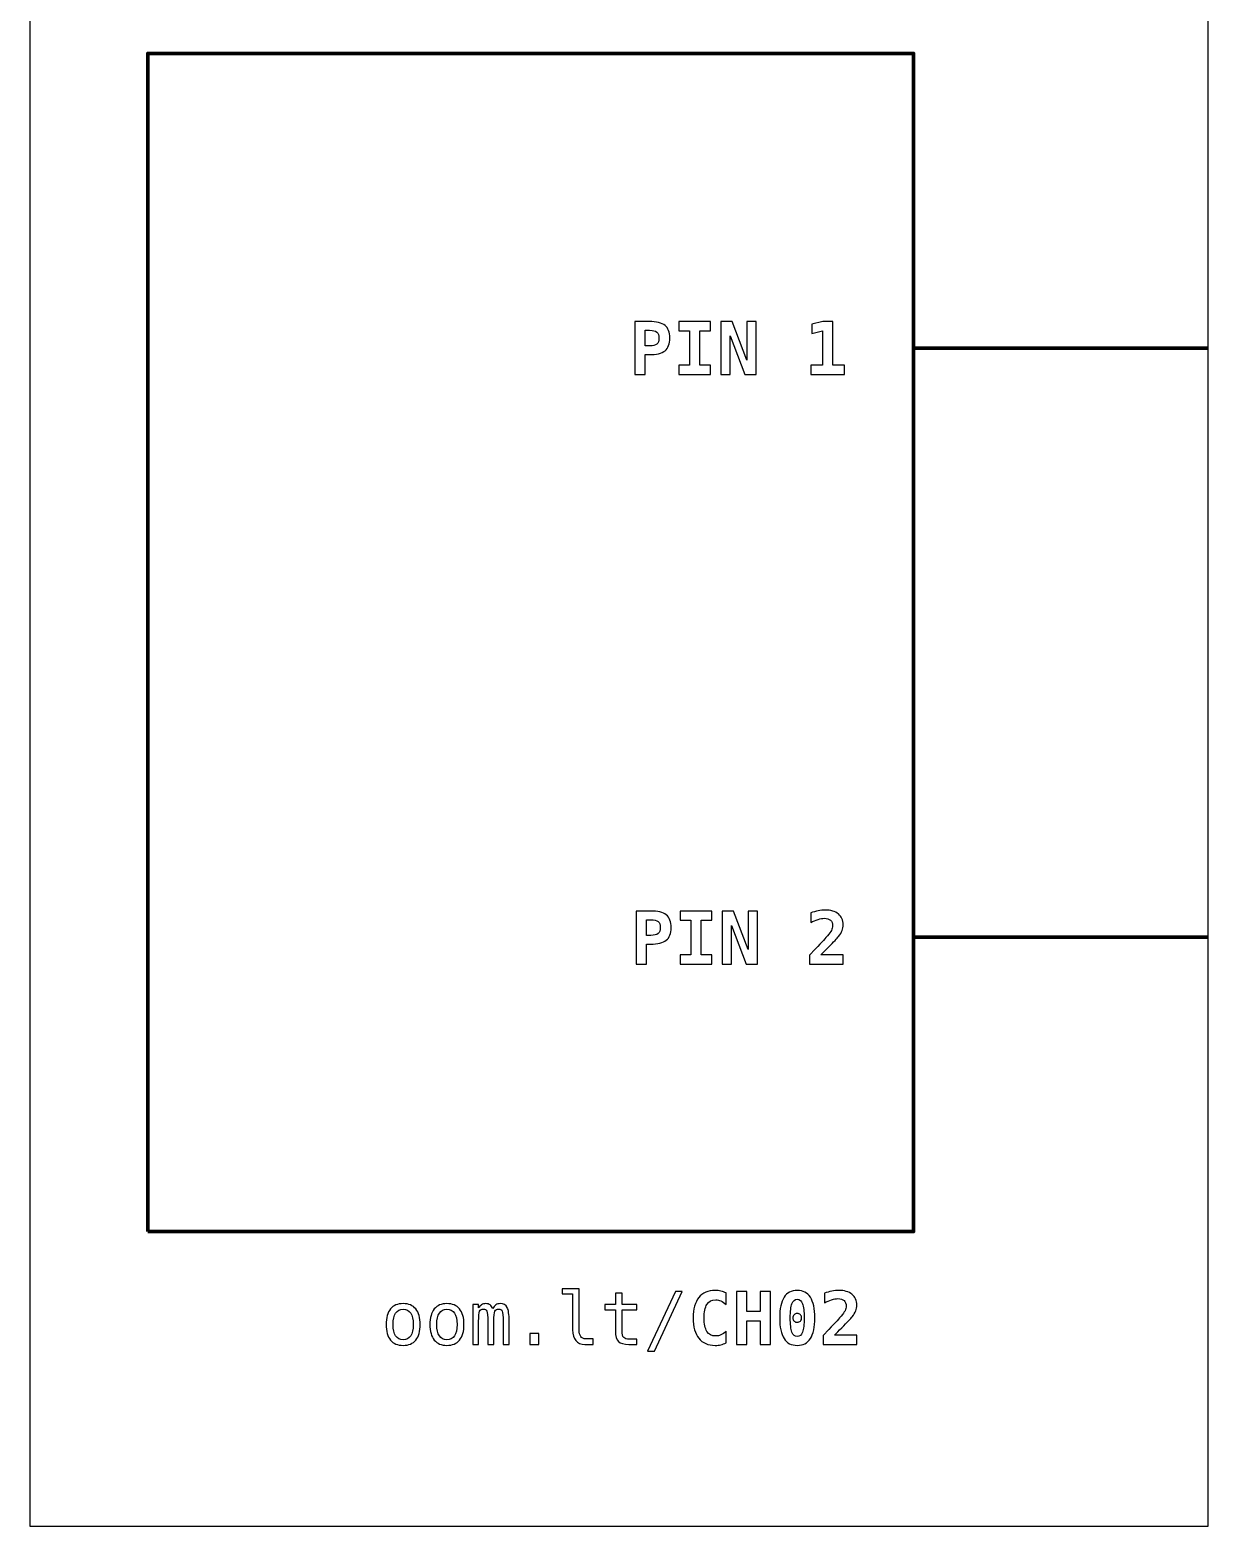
# Model space of a CAD drawing. Header units: centimetres. Extents: x -11.5 to -9.5, y -15.85 to -11.85.
# Drawn here: x -11.5 to -9.5, y -15.85 to -13.31 of the extents above; entities that cross this region are included whole.
import ezdxf

# ---------------------------------------------------------------- set-up
doc = ezdxf.new("R2010")
doc.units = ezdxf.units.CM
doc.header["$MEASUREMENT"] = 0
doc.layers.add('Layer 1', color=7, linetype='Continuous')

msp = doc.modelspace()

# ---------------------------------------------------------------- linework, layer by layer
at = {"layer": 'Layer 1', "color": 7}
msp.add_lwpolyline([(-11.5, -15.85), (-9.5, -15.85), (-9.5, -11.85), (-11.5, -11.85), (-11.5, -15.85)], close=True, dxfattribs=at)
at = {"layer": 'Layer 1', "color": 7, "lineweight": 100}
msp.add_lwpolyline([(-11.3, -15.35), (-10, -15.35), (-10, -13.35), (-11.3, -13.35), (-11.3, -15.35)], close=True, dxfattribs=at)
at = {"layer": 'Layer 1', "color": 250}
for points, knots in [([(-10.47311, -13.80498), (-10.47311, -13.80498), (-10.44868, -13.80498), (-10.44868, -13.80498), (-10.44868, -13.80498), (-10.43627, -13.80498), (-10.42734, -13.80718), (-10.42189, -13.81161), (-10.42189, -13.81161), (-10.41643, -13.81603), (-10.41372, -13.82321), (-10.41372, -13.83313), (-10.41372, -13.83313), (-10.41372, -13.84305), (-10.41643, -13.85023), (-10.42189, -13.85466), (-10.42189, -13.85466), (-10.42734, -13.85908), (-10.43627, -13.86128), (-10.44868, -13.86128), (-10.44868, -13.86128), (-10.44868, -13.86128), (-10.45533, -13.86128), (-10.45533, -13.86128), (-10.45533, -13.86128), (-10.45533, -13.86128), (-10.45533, -13.89499), (-10.45533, -13.89499), (-10.45533, -13.89499), (-10.45533, -13.89499), (-10.47311, -13.89499), (-10.47311, -13.89499), (-10.47311, -13.89499), (-10.47311, -13.89499), (-10.47311, -13.80498), (-10.47311, -13.80498)], [0, 0, 0, 0, 0.1111111, 0.1111111, 0.1111111, 0.1111111, 0.2222222, 0.2222222, 0.2222222, 0.2222222, 0.3333333, 0.3333333, 0.3333333, 0.3333333, 0.4444444, 0.4444444, 0.4444444, 0.4444444, 0.5555556, 0.5555556, 0.5555556, 0.5555556, 0.6666667, 0.6666667, 0.6666667, 0.6666667, 0.7777778, 0.7777778, 0.7777778, 0.7777778, 0.8888889, 0.8888889, 0.8888889, 0.8888889, 1, 1, 1, 1]), ([(-10.39818, -13.82066), (-10.39818, -13.82066), (-10.39818, -13.80498), (-10.39818, -13.80498), (-10.39818, -13.80498), (-10.39818, -13.80498), (-10.34459, -13.80498), (-10.34459, -13.80498), (-10.34459, -13.80498), (-10.34459, -13.80498), (-10.34459, -13.82066), (-10.34459, -13.82066), (-10.34459, -13.82066), (-10.34459, -13.82066), (-10.3625, -13.82066), (-10.3625, -13.82066), (-10.3625, -13.82066), (-10.3625, -13.82066), (-10.3625, -13.87931), (-10.3625, -13.87931), (-10.3625, -13.87931), (-10.3625, -13.87931), (-10.34459, -13.87931), (-10.34459, -13.87931), (-10.34459, -13.87931), (-10.34459, -13.87931), (-10.34459, -13.89499), (-10.34459, -13.89499), (-10.34459, -13.89499), (-10.34459, -13.89499), (-10.39818, -13.89499), (-10.39818, -13.89499), (-10.39818, -13.89499), (-10.39818, -13.89499), (-10.39818, -13.87931), (-10.39818, -13.87931), (-10.39818, -13.87931), (-10.39818, -13.87931), (-10.38028, -13.87931), (-10.38028, -13.87931), (-10.38028, -13.87931), (-10.38028, -13.87931), (-10.38028, -13.82066), (-10.38028, -13.82066), (-10.38028, -13.82066), (-10.38028, -13.82066), (-10.39818, -13.82066), (-10.39818, -13.82066)], [0, 0, 0, 0, 0.0833333, 0.0833333, 0.0833333, 0.0833333, 0.1666667, 0.1666667, 0.1666667, 0.1666667, 0.25, 0.25, 0.25, 0.25, 0.3333333, 0.3333333, 0.3333333, 0.3333333, 0.4166667, 0.4166667, 0.4166667, 0.4166667, 0.5, 0.5, 0.5, 0.5, 0.5833333, 0.5833333, 0.5833333, 0.5833333, 0.6666667, 0.6666667, 0.6666667, 0.6666667, 0.75, 0.75, 0.75, 0.75, 0.8333333, 0.8333333, 0.8333333, 0.8333333, 0.9166667, 0.9166667, 0.9166667, 0.9166667, 1, 1, 1, 1]), ([(-10.32704, -13.80498), (-10.32704, -13.80498), (-10.30792, -13.80498), (-10.30792, -13.80498), (-10.30792, -13.80498), (-10.30792, -13.80498), (-10.28286, -13.8704), (-10.28286, -13.8704), (-10.28286, -13.8704), (-10.28286, -13.8704), (-10.28286, -13.80498), (-10.28286, -13.80498), (-10.28286, -13.80498), (-10.28286, -13.80498), (-10.26718, -13.80498), (-10.26718, -13.80498), (-10.26718, -13.80498), (-10.26718, -13.80498), (-10.26718, -13.89499), (-10.26718, -13.89499), (-10.26718, -13.89499), (-10.26718, -13.89499), (-10.28617, -13.89499), (-10.28617, -13.89499), (-10.28617, -13.89499), (-10.28617, -13.89499), (-10.31136, -13.82957), (-10.31136, -13.82957), (-10.31136, -13.82957), (-10.31136, -13.82957), (-10.31136, -13.89499), (-10.31136, -13.89499), (-10.31136, -13.89499), (-10.31136, -13.89499), (-10.32704, -13.89499), (-10.32704, -13.89499), (-10.32704, -13.89499), (-10.32704, -13.89499), (-10.32704, -13.80498), (-10.32704, -13.80498)], [0, 0, 0, 0, 0.1, 0.1, 0.1, 0.1, 0.2, 0.2, 0.2, 0.2, 0.3, 0.3, 0.3, 0.3, 0.4, 0.4, 0.4, 0.4, 0.5, 0.5, 0.5, 0.5, 0.6, 0.6, 0.6, 0.6, 0.7, 0.7, 0.7, 0.7, 0.8, 0.8, 0.8, 0.8, 0.9, 0.9, 0.9, 0.9, 1, 1, 1, 1]), ([(-10.17422, -13.87931), (-10.17422, -13.87931), (-10.15432, -13.87931), (-10.15432, -13.87931), (-10.15432, -13.87931), (-10.15432, -13.87931), (-10.15432, -13.82089), (-10.15432, -13.82089), (-10.15432, -13.82089), (-10.15432, -13.82089), (-10.17282, -13.82548), (-10.17282, -13.82548), (-10.17282, -13.82548), (-10.17282, -13.82548), (-10.17282, -13.80945), (-10.17282, -13.80945), (-10.17282, -13.80945), (-10.17282, -13.80945), (-10.1542, -13.80498), (-10.1542, -13.80498), (-10.1542, -13.80498), (-10.1542, -13.80498), (-10.13702, -13.80498), (-10.13702, -13.80498), (-10.13702, -13.80498), (-10.13702, -13.80498), (-10.13702, -13.87931), (-10.13702, -13.87931), (-10.13702, -13.87931), (-10.13702, -13.87931), (-10.11712, -13.87931), (-10.11712, -13.87931), (-10.11712, -13.87931), (-10.11712, -13.87931), (-10.11712, -13.89499), (-10.11712, -13.89499), (-10.11712, -13.89499), (-10.11712, -13.89499), (-10.17422, -13.89499), (-10.17422, -13.89499), (-10.17422, -13.89499), (-10.17422, -13.89499), (-10.17422, -13.87931), (-10.17422, -13.87931)], [0, 0, 0, 0, 0.0909091, 0.0909091, 0.0909091, 0.0909091, 0.1818182, 0.1818182, 0.1818182, 0.1818182, 0.2727273, 0.2727273, 0.2727273, 0.2727273, 0.3636364, 0.3636364, 0.3636364, 0.3636364, 0.4545455, 0.4545455, 0.4545455, 0.4545455, 0.5454545, 0.5454545, 0.5454545, 0.5454545, 0.6363636, 0.6363636, 0.6363636, 0.6363636, 0.7272727, 0.7272727, 0.7272727, 0.7272727, 0.8181818, 0.8181818, 0.8181818, 0.8181818, 0.9090909, 0.9090909, 0.9090909, 0.9090909, 1, 1, 1, 1]), ([(-10.45533, -13.81994), (-10.45533, -13.81994), (-10.45533, -13.84632), (-10.45533, -13.84632), (-10.45533, -13.84632), (-10.45533, -13.84632), (-10.44802, -13.84632), (-10.44802, -13.84632), (-10.44802, -13.84632), (-10.4422, -13.84632), (-10.4381, -13.84533), (-10.43576, -13.84338), (-10.43576, -13.84338), (-10.43339, -13.8414), (-10.43222, -13.83799), (-10.43222, -13.83313), (-10.43222, -13.83313), (-10.43222, -13.82828), (-10.43339, -13.82486), (-10.43576, -13.82288), (-10.43576, -13.82288), (-10.4381, -13.82093), (-10.4422, -13.81994), (-10.44802, -13.81994), (-10.44802, -13.81994), (-10.44802, -13.81994), (-10.45533, -13.81994), (-10.45533, -13.81994)], [0, 0, 0, 0, 0.1428571, 0.1428571, 0.1428571, 0.1428571, 0.2857143, 0.2857143, 0.2857143, 0.2857143, 0.4285714, 0.4285714, 0.4285714, 0.4285714, 0.5714286, 0.5714286, 0.5714286, 0.5714286, 0.7142857, 0.7142857, 0.7142857, 0.7142857, 0.8571429, 0.8571429, 0.8571429, 0.8571429, 1, 1, 1, 1]), ([(-10.47093, -14.80581), (-10.47093, -14.80581), (-10.4465, -14.80581), (-10.4465, -14.80581), (-10.4465, -14.80581), (-10.43409, -14.80581), (-10.42516, -14.80801), (-10.41971, -14.81244), (-10.41971, -14.81244), (-10.41425, -14.81686), (-10.41154, -14.82404), (-10.41154, -14.83396), (-10.41154, -14.83396), (-10.41154, -14.84388), (-10.41425, -14.85106), (-10.41971, -14.85549), (-10.41971, -14.85549), (-10.42516, -14.85991), (-10.43409, -14.86211), (-10.4465, -14.86211), (-10.4465, -14.86211), (-10.4465, -14.86211), (-10.45315, -14.86211), (-10.45315, -14.86211), (-10.45315, -14.86211), (-10.45315, -14.86211), (-10.45315, -14.89582), (-10.45315, -14.89582), (-10.45315, -14.89582), (-10.45315, -14.89582), (-10.47093, -14.89582), (-10.47093, -14.89582), (-10.47093, -14.89582), (-10.47093, -14.89582), (-10.47093, -14.80581), (-10.47093, -14.80581)], [0, 0, 0, 0, 0.1111111, 0.1111111, 0.1111111, 0.1111111, 0.2222222, 0.2222222, 0.2222222, 0.2222222, 0.3333333, 0.3333333, 0.3333333, 0.3333333, 0.4444444, 0.4444444, 0.4444444, 0.4444444, 0.5555556, 0.5555556, 0.5555556, 0.5555556, 0.6666667, 0.6666667, 0.6666667, 0.6666667, 0.7777778, 0.7777778, 0.7777778, 0.7777778, 0.8888889, 0.8888889, 0.8888889, 0.8888889, 1, 1, 1, 1]), ([(-10.396, -14.82149), (-10.396, -14.82149), (-10.396, -14.80581), (-10.396, -14.80581), (-10.396, -14.80581), (-10.396, -14.80581), (-10.34241, -14.80581), (-10.34241, -14.80581), (-10.34241, -14.80581), (-10.34241, -14.80581), (-10.34241, -14.82149), (-10.34241, -14.82149), (-10.34241, -14.82149), (-10.34241, -14.82149), (-10.36032, -14.82149), (-10.36032, -14.82149), (-10.36032, -14.82149), (-10.36032, -14.82149), (-10.36032, -14.88014), (-10.36032, -14.88014), (-10.36032, -14.88014), (-10.36032, -14.88014), (-10.34241, -14.88014), (-10.34241, -14.88014), (-10.34241, -14.88014), (-10.34241, -14.88014), (-10.34241, -14.89582), (-10.34241, -14.89582), (-10.34241, -14.89582), (-10.34241, -14.89582), (-10.396, -14.89582), (-10.396, -14.89582), (-10.396, -14.89582), (-10.396, -14.89582), (-10.396, -14.88014), (-10.396, -14.88014), (-10.396, -14.88014), (-10.396, -14.88014), (-10.3781, -14.88014), (-10.3781, -14.88014), (-10.3781, -14.88014), (-10.3781, -14.88014), (-10.3781, -14.82149), (-10.3781, -14.82149), (-10.3781, -14.82149), (-10.3781, -14.82149), (-10.396, -14.82149), (-10.396, -14.82149)], [0, 0, 0, 0, 0.0833333, 0.0833333, 0.0833333, 0.0833333, 0.1666667, 0.1666667, 0.1666667, 0.1666667, 0.25, 0.25, 0.25, 0.25, 0.3333333, 0.3333333, 0.3333333, 0.3333333, 0.4166667, 0.4166667, 0.4166667, 0.4166667, 0.5, 0.5, 0.5, 0.5, 0.5833333, 0.5833333, 0.5833333, 0.5833333, 0.6666667, 0.6666667, 0.6666667, 0.6666667, 0.75, 0.75, 0.75, 0.75, 0.8333333, 0.8333333, 0.8333333, 0.8333333, 0.9166667, 0.9166667, 0.9166667, 0.9166667, 1, 1, 1, 1]), ([(-10.32486, -14.80581), (-10.32486, -14.80581), (-10.30574, -14.80581), (-10.30574, -14.80581), (-10.30574, -14.80581), (-10.30574, -14.80581), (-10.28068, -14.87123), (-10.28068, -14.87123), (-10.28068, -14.87123), (-10.28068, -14.87123), (-10.28068, -14.80581), (-10.28068, -14.80581), (-10.28068, -14.80581), (-10.28068, -14.80581), (-10.265, -14.80581), (-10.265, -14.80581), (-10.265, -14.80581), (-10.265, -14.80581), (-10.265, -14.89582), (-10.265, -14.89582), (-10.265, -14.89582), (-10.265, -14.89582), (-10.28399, -14.89582), (-10.28399, -14.89582), (-10.28399, -14.89582), (-10.28399, -14.89582), (-10.30918, -14.8304), (-10.30918, -14.8304), (-10.30918, -14.8304), (-10.30918, -14.8304), (-10.30918, -14.89582), (-10.30918, -14.89582), (-10.30918, -14.89582), (-10.30918, -14.89582), (-10.32486, -14.89582), (-10.32486, -14.89582), (-10.32486, -14.89582), (-10.32486, -14.89582), (-10.32486, -14.80581), (-10.32486, -14.80581)], [0, 0, 0, 0, 0.1, 0.1, 0.1, 0.1, 0.2, 0.2, 0.2, 0.2, 0.3, 0.3, 0.3, 0.3, 0.4, 0.4, 0.4, 0.4, 0.5, 0.5, 0.5, 0.5, 0.6, 0.6, 0.6, 0.6, 0.7, 0.7, 0.7, 0.7, 0.8, 0.8, 0.8, 0.8, 0.9, 0.9, 0.9, 0.9, 1, 1, 1, 1]), ([(-10.15722, -14.88014), (-10.15722, -14.88014), (-10.1193, -14.88014), (-10.1193, -14.88014), (-10.1193, -14.88014), (-10.1193, -14.88014), (-10.1193, -14.89582), (-10.1193, -14.89582), (-10.1193, -14.89582), (-10.1193, -14.89582), (-10.17645, -14.89582), (-10.17645, -14.89582), (-10.17645, -14.89582), (-10.17645, -14.89582), (-10.17645, -14.88061), (-10.17645, -14.88061), (-10.17645, -14.88061), (-10.17645, -14.88061), (-10.16679, -14.87039), (-10.16679, -14.87039), (-10.16679, -14.87039), (-10.15535, -14.8582), (-10.1484, -14.85071), (-10.14595, -14.84789), (-10.14595, -14.84789), (-10.14294, -14.84444), (-10.14076, -14.84137), (-10.13945, -14.83869), (-10.13945, -14.83869), (-10.13811, -14.83602), (-10.13745, -14.83339), (-10.13745, -14.83077), (-10.13745, -14.83077), (-10.13745, -14.82676), (-10.13866, -14.82365), (-10.14109, -14.82147), (-10.14109, -14.82147), (-10.14352, -14.81927), (-10.14698, -14.81818), (-10.15142, -14.81818), (-10.15142, -14.81818), (-10.15461, -14.81818), (-10.15817, -14.81882), (-10.16212, -14.82007), (-10.16212, -14.82007), (-10.16609, -14.82135), (-10.17021, -14.82318), (-10.17451, -14.82559), (-10.17451, -14.82559), (-10.17451, -14.82559), (-10.17451, -14.809), (-10.17451, -14.809), (-10.17451, -14.809), (-10.17021, -14.80744), (-10.16601, -14.80624), (-10.16188, -14.80542), (-10.16188, -14.80542), (-10.15776, -14.8046), (-10.15381, -14.80418), (-10.15004, -14.80418), (-10.15004, -14.80418), (-10.14052, -14.80418), (-10.13302, -14.80641), (-10.12759, -14.81085), (-10.12759, -14.81085), (-10.12214, -14.81528), (-10.11942, -14.82135), (-10.11942, -14.82902), (-10.11942, -14.82902), (-10.11942, -14.83256), (-10.12002, -14.83588), (-10.12119, -14.83896), (-10.12119, -14.83896), (-10.12239, -14.84207), (-10.12442, -14.84551), (-10.12732, -14.84927), (-10.12732, -14.84927), (-10.12944, -14.85201), (-10.13529, -14.85816), (-10.14486, -14.86773), (-10.14486, -14.86773), (-10.15004, -14.8729), (-10.15416, -14.87705), (-10.15722, -14.88014)], [0, 0, 0, 0, 0.047619, 0.047619, 0.047619, 0.047619, 0.0952381, 0.0952381, 0.0952381, 0.0952381, 0.1428571, 0.1428571, 0.1428571, 0.1428571, 0.1904762, 0.1904762, 0.1904762, 0.1904762, 0.2380952, 0.2380952, 0.2380952, 0.2380952, 0.2857143, 0.2857143, 0.2857143, 0.2857143, 0.3333333, 0.3333333, 0.3333333, 0.3333333, 0.3809524, 0.3809524, 0.3809524, 0.3809524, 0.4285714, 0.4285714, 0.4285714, 0.4285714, 0.4761905, 0.4761905, 0.4761905, 0.4761905, 0.5238095, 0.5238095, 0.5238095, 0.5238095, 0.5714286, 0.5714286, 0.5714286, 0.5714286, 0.6190476, 0.6190476, 0.6190476, 0.6190476, 0.6666667, 0.6666667, 0.6666667, 0.6666667, 0.7142857, 0.7142857, 0.7142857, 0.7142857, 0.7619048, 0.7619048, 0.7619048, 0.7619048, 0.8095238, 0.8095238, 0.8095238, 0.8095238, 0.8571429, 0.8571429, 0.8571429, 0.8571429, 0.9047619, 0.9047619, 0.9047619, 0.9047619, 0.952381, 0.952381, 0.952381, 0.952381, 1, 1, 1, 1]), ([(-10.45315, -14.82077), (-10.45315, -14.82077), (-10.45315, -14.84715), (-10.45315, -14.84715), (-10.45315, -14.84715), (-10.45315, -14.84715), (-10.44584, -14.84715), (-10.44584, -14.84715), (-10.44584, -14.84715), (-10.44002, -14.84715), (-10.43592, -14.84616), (-10.43358, -14.84421), (-10.43358, -14.84421), (-10.43121, -14.84223), (-10.43004, -14.83882), (-10.43004, -14.83396), (-10.43004, -14.83396), (-10.43004, -14.82911), (-10.43121, -14.82569), (-10.43358, -14.82371), (-10.43358, -14.82371), (-10.43592, -14.82176), (-10.44002, -14.82077), (-10.44584, -14.82077), (-10.44584, -14.82077), (-10.44584, -14.82077), (-10.45315, -14.82077), (-10.45315, -14.82077)], [0, 0, 0, 0, 0.1428571, 0.1428571, 0.1428571, 0.1428571, 0.2857143, 0.2857143, 0.2857143, 0.2857143, 0.4285714, 0.4285714, 0.4285714, 0.4285714, 0.5714286, 0.5714286, 0.5714286, 0.5714286, 0.7142857, 0.7142857, 0.7142857, 0.7142857, 0.8571429, 0.8571429, 0.8571429, 0.8571429, 1, 1, 1, 1]), ([(-10.56773, -15.51704), (-10.56773, -15.52202), (-10.56682, -15.52577), (-10.56499, -15.5283), (-10.56499, -15.5283), (-10.56316, -15.53083), (-10.56046, -15.53211), (-10.55688, -15.53211), (-10.55688, -15.53211), (-10.55688, -15.53211), (-10.54392, -15.53211), (-10.54392, -15.53211), (-10.54392, -15.53211), (-10.54392, -15.53211), (-10.54392, -15.54151), (-10.54392, -15.54151), (-10.54392, -15.54151), (-10.54392, -15.54151), (-10.55795, -15.54151), (-10.55795, -15.54151), (-10.55795, -15.54151), (-10.5646, -15.54151), (-10.56972, -15.53937), (-10.57337, -15.53511), (-10.57337, -15.53511), (-10.57701, -15.53085), (-10.57882, -15.52482), (-10.57882, -15.51704), (-10.57882, -15.51704), (-10.57882, -15.51704), (-10.57882, -15.45572), (-10.57882, -15.45572), (-10.57882, -15.45572), (-10.57882, -15.45572), (-10.5966, -15.45572), (-10.5966, -15.45572), (-10.5966, -15.45572), (-10.5966, -15.45572), (-10.5966, -15.44703), (-10.5966, -15.44703), (-10.5966, -15.44703), (-10.5966, -15.44703), (-10.56773, -15.44703), (-10.56773, -15.44703), (-10.56773, -15.44703), (-10.56773, -15.44703), (-10.56773, -15.51704), (-10.56773, -15.51704)], [0, 0, 0, 0, 0.0833333, 0.0833333, 0.0833333, 0.0833333, 0.1666667, 0.1666667, 0.1666667, 0.1666667, 0.25, 0.25, 0.25, 0.25, 0.3333333, 0.3333333, 0.3333333, 0.3333333, 0.4166667, 0.4166667, 0.4166667, 0.4166667, 0.5, 0.5, 0.5, 0.5, 0.5833333, 0.5833333, 0.5833333, 0.5833333, 0.6666667, 0.6666667, 0.6666667, 0.6666667, 0.75, 0.75, 0.75, 0.75, 0.8333333, 0.8333333, 0.8333333, 0.8333333, 0.9166667, 0.9166667, 0.9166667, 0.9166667, 1, 1, 1, 1]), ([(-10.4949, -15.45481), (-10.4949, -15.45481), (-10.4949, -15.47399), (-10.4949, -15.47399), (-10.4949, -15.47399), (-10.4949, -15.47399), (-10.46969, -15.47399), (-10.46969, -15.47399), (-10.46969, -15.47399), (-10.46969, -15.47399), (-10.46969, -15.48261), (-10.46969, -15.48261), (-10.46969, -15.48261), (-10.46969, -15.48261), (-10.4949, -15.48261), (-10.4949, -15.48261), (-10.4949, -15.48261), (-10.4949, -15.48261), (-10.4949, -15.51926), (-10.4949, -15.51926), (-10.4949, -15.51926), (-10.4949, -15.52424), (-10.49395, -15.52772), (-10.49206, -15.52968), (-10.49206, -15.52968), (-10.49017, -15.53165), (-10.48687, -15.53264), (-10.48218, -15.53264), (-10.48218, -15.53264), (-10.48218, -15.53264), (-10.46969, -15.53264), (-10.46969, -15.53264), (-10.46969, -15.53264), (-10.46969, -15.53264), (-10.46969, -15.54151), (-10.46969, -15.54151), (-10.46969, -15.54151), (-10.46969, -15.54151), (-10.48325, -15.54151), (-10.48325, -15.54151), (-10.48325, -15.54151), (-10.49159, -15.54151), (-10.49745, -15.53984), (-10.50087, -15.53651), (-10.50087, -15.53651), (-10.50428, -15.53318), (-10.50599, -15.52741), (-10.50599, -15.51926), (-10.50599, -15.51926), (-10.50599, -15.51926), (-10.50599, -15.48261), (-10.50599, -15.48261), (-10.50599, -15.48261), (-10.50599, -15.48261), (-10.52402, -15.48261), (-10.52402, -15.48261), (-10.52402, -15.48261), (-10.52402, -15.48261), (-10.52402, -15.47399), (-10.52402, -15.47399), (-10.52402, -15.47399), (-10.52402, -15.47399), (-10.50599, -15.47399), (-10.50599, -15.47399), (-10.50599, -15.47399), (-10.50599, -15.47399), (-10.50599, -15.45481), (-10.50599, -15.45481), (-10.50599, -15.45481), (-10.50599, -15.45481), (-10.4949, -15.45481), (-10.4949, -15.45481)], [0, 0, 0, 0, 0.0555556, 0.0555556, 0.0555556, 0.0555556, 0.1111111, 0.1111111, 0.1111111, 0.1111111, 0.1666667, 0.1666667, 0.1666667, 0.1666667, 0.2222222, 0.2222222, 0.2222222, 0.2222222, 0.2777778, 0.2777778, 0.2777778, 0.2777778, 0.3333333, 0.3333333, 0.3333333, 0.3333333, 0.3888889, 0.3888889, 0.3888889, 0.3888889, 0.4444444, 0.4444444, 0.4444444, 0.4444444, 0.5, 0.5, 0.5, 0.5, 0.5555556, 0.5555556, 0.5555556, 0.5555556, 0.6111111, 0.6111111, 0.6111111, 0.6111111, 0.6666667, 0.6666667, 0.6666667, 0.6666667, 0.7222222, 0.7222222, 0.7222222, 0.7222222, 0.7777778, 0.7777778, 0.7777778, 0.7777778, 0.8333333, 0.8333333, 0.8333333, 0.8333333, 0.8888889, 0.8888889, 0.8888889, 0.8888889, 0.9444444, 0.9444444, 0.9444444, 0.9444444, 1, 1, 1, 1]), ([(-10.40398, -15.4515), (-10.40398, -15.4515), (-10.39252, -15.4515), (-10.39252, -15.4515), (-10.39252, -15.4515), (-10.39252, -15.4515), (-10.43991, -15.55297), (-10.43991, -15.55297), (-10.43991, -15.55297), (-10.43991, -15.55297), (-10.45144, -15.55297), (-10.45144, -15.55297), (-10.45144, -15.55297), (-10.45144, -15.55297), (-10.40398, -15.4515), (-10.40398, -15.4515)], [0, 0, 0, 0, 0.25, 0.25, 0.25, 0.25, 0.5, 0.5, 0.5, 0.5, 0.75, 0.75, 0.75, 0.75, 1, 1, 1, 1]), ([(-10.31809, -15.53892), (-10.32091, -15.54036), (-10.32385, -15.54145), (-10.32696, -15.54217), (-10.32696, -15.54217), (-10.33004, -15.54289), (-10.3333, -15.54326), (-10.33671, -15.54326), (-10.33671, -15.54326), (-10.34885, -15.54326), (-10.35813, -15.53927), (-10.36451, -15.53126), (-10.36451, -15.53126), (-10.37091, -15.52326), (-10.3741, -15.51171), (-10.3741, -15.49659), (-10.3741, -15.49659), (-10.3741, -15.48144), (-10.37091, -15.46988), (-10.36451, -15.46187), (-10.36451, -15.46187), (-10.35813, -15.45387), (-10.34885, -15.44987), (-10.33671, -15.44987), (-10.33671, -15.44987), (-10.3333, -15.44987), (-10.33002, -15.45025), (-10.3269, -15.45097), (-10.3269, -15.45097), (-10.32375, -15.45169), (-10.32083, -15.45278), (-10.31809, -15.45422), (-10.31809, -15.45422), (-10.31809, -15.45422), (-10.31809, -15.47399), (-10.31809, -15.47399), (-10.31809, -15.47399), (-10.32113, -15.47117), (-10.32412, -15.46912), (-10.32698, -15.4678), (-10.32698, -15.4678), (-10.32986, -15.4665), (-10.33282, -15.46584), (-10.33589, -15.46584), (-10.33589, -15.46584), (-10.34239, -15.46584), (-10.34731, -15.46844), (-10.35062, -15.4736), (-10.35062, -15.4736), (-10.35394, -15.47877), (-10.3556, -15.48642), (-10.3556, -15.49659), (-10.3556, -15.49659), (-10.3556, -15.50673), (-10.35394, -15.51437), (-10.35062, -15.51953), (-10.35062, -15.51953), (-10.34731, -15.5247), (-10.34239, -15.52729), (-10.33589, -15.52729), (-10.33589, -15.52729), (-10.33282, -15.52729), (-10.32986, -15.52663), (-10.32698, -15.52534), (-10.32698, -15.52534), (-10.32412, -15.52402), (-10.32113, -15.52196), (-10.31809, -15.51914), (-10.31809, -15.51914), (-10.31809, -15.51914), (-10.31809, -15.53892), (-10.31809, -15.53892)], [0, 0, 0, 0, 0.0555556, 0.0555556, 0.0555556, 0.0555556, 0.1111111, 0.1111111, 0.1111111, 0.1111111, 0.1666667, 0.1666667, 0.1666667, 0.1666667, 0.2222222, 0.2222222, 0.2222222, 0.2222222, 0.2777778, 0.2777778, 0.2777778, 0.2777778, 0.3333333, 0.3333333, 0.3333333, 0.3333333, 0.3888889, 0.3888889, 0.3888889, 0.3888889, 0.4444444, 0.4444444, 0.4444444, 0.4444444, 0.5, 0.5, 0.5, 0.5, 0.5555556, 0.5555556, 0.5555556, 0.5555556, 0.6111111, 0.6111111, 0.6111111, 0.6111111, 0.6666667, 0.6666667, 0.6666667, 0.6666667, 0.7222222, 0.7222222, 0.7222222, 0.7222222, 0.7777778, 0.7777778, 0.7777778, 0.7777778, 0.8333333, 0.8333333, 0.8333333, 0.8333333, 0.8888889, 0.8888889, 0.8888889, 0.8888889, 0.9444444, 0.9444444, 0.9444444, 0.9444444, 1, 1, 1, 1]), ([(-10.30068, -15.4515), (-10.30068, -15.4515), (-10.2829, -15.4515), (-10.2829, -15.4515), (-10.2829, -15.4515), (-10.2829, -15.4515), (-10.2829, -15.4858), (-10.2829, -15.4858), (-10.2829, -15.4858), (-10.2829, -15.4858), (-10.26063, -15.4858), (-10.26063, -15.4858), (-10.26063, -15.4858), (-10.26063, -15.4858), (-10.26063, -15.4515), (-10.26063, -15.4515), (-10.26063, -15.4515), (-10.26063, -15.4515), (-10.24285, -15.4515), (-10.24285, -15.4515), (-10.24285, -15.4515), (-10.24285, -15.4515), (-10.24285, -15.54151), (-10.24285, -15.54151), (-10.24285, -15.54151), (-10.24285, -15.54151), (-10.26063, -15.54151), (-10.26063, -15.54151), (-10.26063, -15.54151), (-10.26063, -15.54151), (-10.26063, -15.50149), (-10.26063, -15.50149), (-10.26063, -15.50149), (-10.26063, -15.50149), (-10.2829, -15.50149), (-10.2829, -15.50149), (-10.2829, -15.50149), (-10.2829, -15.50149), (-10.2829, -15.54151), (-10.2829, -15.54151), (-10.2829, -15.54151), (-10.2829, -15.54151), (-10.30068, -15.54151), (-10.30068, -15.54151), (-10.30068, -15.54151), (-10.30068, -15.54151), (-10.30068, -15.4515), (-10.30068, -15.4515)], [0, 0, 0, 0, 0.0833333, 0.0833333, 0.0833333, 0.0833333, 0.1666667, 0.1666667, 0.1666667, 0.1666667, 0.25, 0.25, 0.25, 0.25, 0.3333333, 0.3333333, 0.3333333, 0.3333333, 0.4166667, 0.4166667, 0.4166667, 0.4166667, 0.5, 0.5, 0.5, 0.5, 0.5833333, 0.5833333, 0.5833333, 0.5833333, 0.6666667, 0.6666667, 0.6666667, 0.6666667, 0.75, 0.75, 0.75, 0.75, 0.8333333, 0.8333333, 0.8333333, 0.8333333, 0.9166667, 0.9166667, 0.9166667, 0.9166667, 1, 1, 1, 1]), ([(-10.22719, -15.49659), (-10.22719, -15.48101), (-10.22472, -15.46932), (-10.21978, -15.46154), (-10.21978, -15.46154), (-10.21482, -15.45376), (-10.2074, -15.44987), (-10.19746, -15.44987), (-10.19746, -15.44987), (-10.1875, -15.44987), (-10.18005, -15.45374), (-10.17509, -15.4615), (-10.17509, -15.4615), (-10.17015, -15.46926), (-10.16768, -15.48097), (-10.16768, -15.49659), (-10.16768, -15.49659), (-10.16768, -15.51219), (-10.17015, -15.52387), (-10.17509, -15.53163), (-10.17509, -15.53163), (-10.18005, -15.53939), (-10.1875, -15.54326), (-10.19746, -15.54326), (-10.19746, -15.54326), (-10.2074, -15.54326), (-10.21482, -15.53937), (-10.21978, -15.53159), (-10.21978, -15.53159), (-10.22472, -15.52381), (-10.22719, -15.51214), (-10.22719, -15.49659)], [0, 0, 0, 0, 0.125, 0.125, 0.125, 0.125, 0.25, 0.25, 0.25, 0.25, 0.375, 0.375, 0.375, 0.375, 0.5, 0.5, 0.5, 0.5, 0.625, 0.625, 0.625, 0.625, 0.75, 0.75, 0.75, 0.75, 0.875, 0.875, 0.875, 0.875, 1, 1, 1, 1]), ([(-10.19746, -15.46494), (-10.20157, -15.46494), (-10.20456, -15.46745), (-10.20645, -15.47247), (-10.20645, -15.47247), (-10.20834, -15.47751), (-10.20929, -15.48554), (-10.20929, -15.49659), (-10.20929, -15.49659), (-10.20929, -15.50762), (-10.20834, -15.51562), (-10.20645, -15.52066), (-10.20645, -15.52066), (-10.20456, -15.52569), (-10.20157, -15.5282), (-10.19746, -15.5282), (-10.19746, -15.5282), (-10.19332, -15.5282), (-10.19032, -15.52569), (-10.18842, -15.52066), (-10.18842, -15.52066), (-10.18653, -15.51562), (-10.18558, -15.50762), (-10.18558, -15.49659), (-10.18558, -15.49659), (-10.18558, -15.48554), (-10.18653, -15.47751), (-10.18842, -15.47247), (-10.18842, -15.47247), (-10.19032, -15.46745), (-10.19332, -15.46494), (-10.19746, -15.46494)], [0, 0, 0, 0, 0.125, 0.125, 0.125, 0.125, 0.25, 0.25, 0.25, 0.25, 0.375, 0.375, 0.375, 0.375, 0.5, 0.5, 0.5, 0.5, 0.625, 0.625, 0.625, 0.625, 0.75, 0.75, 0.75, 0.75, 0.875, 0.875, 0.875, 0.875, 1, 1, 1, 1]), ([(-10.13411, -15.52583), (-10.13411, -15.52583), (-10.09619, -15.52583), (-10.09619, -15.52583), (-10.09619, -15.52583), (-10.09619, -15.52583), (-10.09619, -15.54151), (-10.09619, -15.54151), (-10.09619, -15.54151), (-10.09619, -15.54151), (-10.15334, -15.54151), (-10.15334, -15.54151), (-10.15334, -15.54151), (-10.15334, -15.54151), (-10.15334, -15.5263), (-10.15334, -15.5263), (-10.15334, -15.5263), (-10.15334, -15.5263), (-10.14368, -15.51608), (-10.14368, -15.51608), (-10.14368, -15.51608), (-10.13224, -15.50389), (-10.12529, -15.4964), (-10.12284, -15.49358), (-10.12284, -15.49358), (-10.11983, -15.49013), (-10.11765, -15.48706), (-10.11634, -15.48438), (-10.11634, -15.48438), (-10.115, -15.48171), (-10.11434, -15.47908), (-10.11434, -15.47646), (-10.11434, -15.47646), (-10.11434, -15.47245), (-10.11555, -15.46934), (-10.11798, -15.46716), (-10.11798, -15.46716), (-10.12041, -15.46496), (-10.12387, -15.46387), (-10.12831, -15.46387), (-10.12831, -15.46387), (-10.1315, -15.46387), (-10.13506, -15.46451), (-10.13901, -15.46576), (-10.13901, -15.46576), (-10.14298, -15.46704), (-10.1471, -15.46887), (-10.1514, -15.47128), (-10.1514, -15.47128), (-10.1514, -15.47128), (-10.1514, -15.45469), (-10.1514, -15.45469), (-10.1514, -15.45469), (-10.1471, -15.45313), (-10.1429, -15.45193), (-10.13877, -15.45111), (-10.13877, -15.45111), (-10.13465, -15.45029), (-10.1307, -15.44987), (-10.12693, -15.44987), (-10.12693, -15.44987), (-10.11741, -15.44987), (-10.10991, -15.4521), (-10.10448, -15.45654), (-10.10448, -15.45654), (-10.09903, -15.46097), (-10.09631, -15.46704), (-10.09631, -15.47471), (-10.09631, -15.47471), (-10.09631, -15.47825), (-10.09691, -15.48157), (-10.09808, -15.48465), (-10.09808, -15.48465), (-10.09928, -15.48776), (-10.10131, -15.4912), (-10.10421, -15.49496), (-10.10421, -15.49496), (-10.10633, -15.4977), (-10.11218, -15.50385), (-10.12175, -15.51342), (-10.12175, -15.51342), (-10.12693, -15.51859), (-10.13105, -15.52274), (-10.13411, -15.52583)], [0, 0, 0, 0, 0.047619, 0.047619, 0.047619, 0.047619, 0.0952381, 0.0952381, 0.0952381, 0.0952381, 0.1428571, 0.1428571, 0.1428571, 0.1428571, 0.1904762, 0.1904762, 0.1904762, 0.1904762, 0.2380952, 0.2380952, 0.2380952, 0.2380952, 0.2857143, 0.2857143, 0.2857143, 0.2857143, 0.3333333, 0.3333333, 0.3333333, 0.3333333, 0.3809524, 0.3809524, 0.3809524, 0.3809524, 0.4285714, 0.4285714, 0.4285714, 0.4285714, 0.4761905, 0.4761905, 0.4761905, 0.4761905, 0.5238095, 0.5238095, 0.5238095, 0.5238095, 0.5714286, 0.5714286, 0.5714286, 0.5714286, 0.6190476, 0.6190476, 0.6190476, 0.6190476, 0.6666667, 0.6666667, 0.6666667, 0.6666667, 0.7142857, 0.7142857, 0.7142857, 0.7142857, 0.7619048, 0.7619048, 0.7619048, 0.7619048, 0.8095238, 0.8095238, 0.8095238, 0.8095238, 0.8571429, 0.8571429, 0.8571429, 0.8571429, 0.9047619, 0.9047619, 0.9047619, 0.9047619, 0.952381, 0.952381, 0.952381, 0.952381, 1, 1, 1, 1]), ([(-10.86643, -15.47237), (-10.85706, -15.47237), (-10.8499, -15.47539), (-10.84494, -15.48146), (-10.84494, -15.48146), (-10.83998, -15.48753), (-10.83749, -15.49632), (-10.83749, -15.5078), (-10.83749, -15.5078), (-10.83749, -15.51935), (-10.83996, -15.52813), (-10.8449, -15.53418), (-10.8449, -15.53418), (-10.84986, -15.54023), (-10.85702, -15.54326), (-10.86643, -15.54326), (-10.86643, -15.54326), (-10.87581, -15.54326), (-10.88295, -15.54023), (-10.88791, -15.53418), (-10.88791, -15.53418), (-10.89285, -15.52813), (-10.89532, -15.51935), (-10.89532, -15.5078), (-10.89532, -15.5078), (-10.89532, -15.49632), (-10.89285, -15.48753), (-10.88791, -15.48146), (-10.88791, -15.48146), (-10.88295, -15.47539), (-10.87581, -15.47237), (-10.86643, -15.47237)], [0, 0, 0, 0, 0.125, 0.125, 0.125, 0.125, 0.25, 0.25, 0.25, 0.25, 0.375, 0.375, 0.375, 0.375, 0.5, 0.5, 0.5, 0.5, 0.625, 0.625, 0.625, 0.625, 0.75, 0.75, 0.75, 0.75, 0.875, 0.875, 0.875, 0.875, 1, 1, 1, 1]), ([(-10.86643, -15.48177), (-10.87206, -15.48177), (-10.87632, -15.48395), (-10.87923, -15.48834), (-10.87923, -15.48834), (-10.88213, -15.49272), (-10.88357, -15.49922), (-10.88357, -15.5078), (-10.88357, -15.5078), (-10.88357, -15.51636), (-10.88213, -15.52285), (-10.87923, -15.52725), (-10.87923, -15.52725), (-10.87632, -15.53165), (-10.87206, -15.53385), (-10.86643, -15.53385), (-10.86643, -15.53385), (-10.86077, -15.53385), (-10.85649, -15.53165), (-10.85359, -15.52725), (-10.85359, -15.52725), (-10.85068, -15.52285), (-10.84924, -15.51636), (-10.84924, -15.5078), (-10.84924, -15.5078), (-10.84924, -15.49922), (-10.85068, -15.49272), (-10.85359, -15.48834), (-10.85359, -15.48834), (-10.85649, -15.48395), (-10.86077, -15.48177), (-10.86643, -15.48177)], [0, 0, 0, 0, 0.125, 0.125, 0.125, 0.125, 0.25, 0.25, 0.25, 0.25, 0.375, 0.375, 0.375, 0.375, 0.5, 0.5, 0.5, 0.5, 0.625, 0.625, 0.625, 0.625, 0.75, 0.75, 0.75, 0.75, 0.875, 0.875, 0.875, 0.875, 1, 1, 1, 1]), ([(-10.7921, -15.47237), (-10.78273, -15.47237), (-10.77557, -15.47539), (-10.77061, -15.48146), (-10.77061, -15.48146), (-10.76565, -15.48753), (-10.76316, -15.49632), (-10.76316, -15.5078), (-10.76316, -15.5078), (-10.76316, -15.51935), (-10.76563, -15.52813), (-10.77057, -15.53418), (-10.77057, -15.53418), (-10.77553, -15.54023), (-10.78269, -15.54326), (-10.7921, -15.54326), (-10.7921, -15.54326), (-10.80148, -15.54326), (-10.80862, -15.54023), (-10.81358, -15.53418), (-10.81358, -15.53418), (-10.81852, -15.52813), (-10.82099, -15.51935), (-10.82099, -15.5078), (-10.82099, -15.5078), (-10.82099, -15.49632), (-10.81852, -15.48753), (-10.81358, -15.48146), (-10.81358, -15.48146), (-10.80862, -15.47539), (-10.80148, -15.47237), (-10.7921, -15.47237)], [0, 0, 0, 0, 0.125, 0.125, 0.125, 0.125, 0.25, 0.25, 0.25, 0.25, 0.375, 0.375, 0.375, 0.375, 0.5, 0.5, 0.5, 0.5, 0.625, 0.625, 0.625, 0.625, 0.75, 0.75, 0.75, 0.75, 0.875, 0.875, 0.875, 0.875, 1, 1, 1, 1]), ([(-10.7921, -15.48177), (-10.79773, -15.48177), (-10.80199, -15.48395), (-10.8049, -15.48834), (-10.8049, -15.48834), (-10.8078, -15.49272), (-10.80924, -15.49922), (-10.80924, -15.5078), (-10.80924, -15.5078), (-10.80924, -15.51636), (-10.8078, -15.52285), (-10.8049, -15.52725), (-10.8049, -15.52725), (-10.80199, -15.53165), (-10.79773, -15.53385), (-10.7921, -15.53385), (-10.7921, -15.53385), (-10.78644, -15.53385), (-10.78216, -15.53165), (-10.77926, -15.52725), (-10.77926, -15.52725), (-10.77635, -15.52285), (-10.77491, -15.51636), (-10.77491, -15.5078), (-10.77491, -15.5078), (-10.77491, -15.49922), (-10.77635, -15.49272), (-10.77926, -15.48834), (-10.77926, -15.48834), (-10.78216, -15.48395), (-10.78644, -15.48177), (-10.7921, -15.48177)], [0, 0, 0, 0, 0.125, 0.125, 0.125, 0.125, 0.25, 0.25, 0.25, 0.25, 0.375, 0.375, 0.375, 0.375, 0.5, 0.5, 0.5, 0.5, 0.625, 0.625, 0.625, 0.625, 0.75, 0.75, 0.75, 0.75, 0.875, 0.875, 0.875, 0.875, 1, 1, 1, 1]), ([(-10.71416, -15.48087), (-10.71281, -15.47796), (-10.71106, -15.47582), (-10.70894, -15.47445), (-10.70894, -15.47445), (-10.70684, -15.47307), (-10.70429, -15.47237), (-10.70132, -15.47237), (-10.70132, -15.47237), (-10.69589, -15.47237), (-10.69206, -15.47447), (-10.68984, -15.47866), (-10.68984, -15.47866), (-10.6876, -15.48286), (-10.68649, -15.49076), (-10.68649, -15.50239), (-10.68649, -15.50239), (-10.68649, -15.50239), (-10.68649, -15.54151), (-10.68649, -15.54151), (-10.68649, -15.54151), (-10.68649, -15.54151), (-10.69661, -15.54151), (-10.69661, -15.54151), (-10.69661, -15.54151), (-10.69661, -15.54151), (-10.69661, -15.50286), (-10.69661, -15.50286), (-10.69661, -15.50286), (-10.69661, -15.49334), (-10.69715, -15.48743), (-10.69822, -15.4851), (-10.69822, -15.4851), (-10.69927, -15.4828), (-10.70122, -15.48165), (-10.70404, -15.48165), (-10.70404, -15.48165), (-10.70725, -15.48165), (-10.70945, -15.48288), (-10.71065, -15.48535), (-10.71065, -15.48535), (-10.71182, -15.48782), (-10.71242, -15.49367), (-10.71242, -15.50286), (-10.71242, -15.50286), (-10.71242, -15.50286), (-10.71242, -15.54151), (-10.71242, -15.54151), (-10.71242, -15.54151), (-10.71242, -15.54151), (-10.72254, -15.54151), (-10.72254, -15.54151), (-10.72254, -15.54151), (-10.72254, -15.54151), (-10.72254, -15.50286), (-10.72254, -15.50286), (-10.72254, -15.50286), (-10.72254, -15.49321), (-10.72312, -15.48727), (-10.72427, -15.48502), (-10.72427, -15.48502), (-10.7254, -15.48278), (-10.72746, -15.48165), (-10.73044, -15.48165), (-10.73044, -15.48165), (-10.73339, -15.48165), (-10.73542, -15.48288), (-10.73655, -15.48535), (-10.73655, -15.48535), (-10.73771, -15.48782), (-10.73828, -15.49367), (-10.73828, -15.50286), (-10.73828, -15.50286), (-10.73828, -15.50286), (-10.73828, -15.54151), (-10.73828, -15.54151), (-10.73828, -15.54151), (-10.73828, -15.54151), (-10.74835, -15.54151), (-10.74835, -15.54151), (-10.74835, -15.54151), (-10.74835, -15.54151), (-10.74835, -15.47399), (-10.74835, -15.47399), (-10.74835, -15.47399), (-10.74835, -15.47399), (-10.73828, -15.47399), (-10.73828, -15.47399), (-10.73828, -15.47399), (-10.73828, -15.47399), (-10.73828, -15.47977), (-10.73828, -15.47977), (-10.73828, -15.47977), (-10.73697, -15.47737), (-10.7353, -15.47554), (-10.7333, -15.47426), (-10.7333, -15.47426), (-10.73133, -15.473), (-10.72906, -15.47237), (-10.72653, -15.47237), (-10.72653, -15.47237), (-10.72347, -15.47237), (-10.72094, -15.47307), (-10.7189, -15.47447), (-10.7189, -15.47447), (-10.71686, -15.47589), (-10.7153, -15.47801), (-10.71416, -15.48087)], [0, 0, 0, 0, 0.037037, 0.037037, 0.037037, 0.037037, 0.0740741, 0.0740741, 0.0740741, 0.0740741, 0.1111111, 0.1111111, 0.1111111, 0.1111111, 0.1481481, 0.1481481, 0.1481481, 0.1481481, 0.1851852, 0.1851852, 0.1851852, 0.1851852, 0.2222222, 0.2222222, 0.2222222, 0.2222222, 0.2592593, 0.2592593, 0.2592593, 0.2592593, 0.2962963, 0.2962963, 0.2962963, 0.2962963, 0.3333333, 0.3333333, 0.3333333, 0.3333333, 0.3703704, 0.3703704, 0.3703704, 0.3703704, 0.4074074, 0.4074074, 0.4074074, 0.4074074, 0.4444444, 0.4444444, 0.4444444, 0.4444444, 0.4814815, 0.4814815, 0.4814815, 0.4814815, 0.5185185, 0.5185185, 0.5185185, 0.5185185, 0.5555556, 0.5555556, 0.5555556, 0.5555556, 0.5925926, 0.5925926, 0.5925926, 0.5925926, 0.6296296, 0.6296296, 0.6296296, 0.6296296, 0.6666667, 0.6666667, 0.6666667, 0.6666667, 0.7037037, 0.7037037, 0.7037037, 0.7037037, 0.7407407, 0.7407407, 0.7407407, 0.7407407, 0.7777778, 0.7777778, 0.7777778, 0.7777778, 0.8148148, 0.8148148, 0.8148148, 0.8148148, 0.8518519, 0.8518519, 0.8518519, 0.8518519, 0.8888889, 0.8888889, 0.8888889, 0.8888889, 0.9259259, 0.9259259, 0.9259259, 0.9259259, 0.962963, 0.962963, 0.962963, 0.962963, 1, 1, 1, 1]), ([(-10.20495, -15.49659), (-10.20495, -15.49447), (-10.20423, -15.49268), (-10.20277, -15.49124), (-10.20277, -15.49124), (-10.20132, -15.48978), (-10.19956, -15.48906), (-10.19746, -15.48906), (-10.19746, -15.48906), (-10.19534, -15.48906), (-10.19355, -15.48978), (-10.19211, -15.49124), (-10.19211, -15.49124), (-10.19064, -15.49268), (-10.18992, -15.49447), (-10.18992, -15.49659), (-10.18992, -15.49659), (-10.18992, -15.49869), (-10.19064, -15.50046), (-10.19211, -15.5019), (-10.19211, -15.5019), (-10.19355, -15.50336), (-10.19534, -15.50408), (-10.19746, -15.50408), (-10.19746, -15.50408), (-10.19956, -15.50408), (-10.20132, -15.50336), (-10.20277, -15.50194), (-10.20277, -15.50194), (-10.20423, -15.50052), (-10.20495, -15.49873), (-10.20495, -15.49659)], [0, 0, 0, 0, 0.125, 0.125, 0.125, 0.125, 0.25, 0.25, 0.25, 0.25, 0.375, 0.375, 0.375, 0.375, 0.5, 0.5, 0.5, 0.5, 0.625, 0.625, 0.625, 0.625, 0.75, 0.75, 0.75, 0.75, 0.875, 0.875, 0.875, 0.875, 1, 1, 1, 1]), ([(-10.65109, -15.52311), (-10.65109, -15.52311), (-10.6359, -15.52311), (-10.6359, -15.52311), (-10.6359, -15.52311), (-10.6359, -15.52311), (-10.6359, -15.54151), (-10.6359, -15.54151), (-10.6359, -15.54151), (-10.6359, -15.54151), (-10.65109, -15.54151), (-10.65109, -15.54151), (-10.65109, -15.54151), (-10.65109, -15.54151), (-10.65109, -15.52311), (-10.65109, -15.52311)], [0, 0, 0, 0, 0.25, 0.25, 0.25, 0.25, 0.5, 0.5, 0.5, 0.5, 0.75, 0.75, 0.75, 0.75, 1, 1, 1, 1])]:
    msp.add_open_spline(points, degree=3, knots=knots, dxfattribs=at)
at = {"layer": 'Layer 1', "color": 250, "lineweight": 100}
for points in [[(-10, -13.85), (-10, -13.85), (-9.5, -13.85), (-9.5, -13.85)], [(-10, -14.85), (-10, -14.85), (-9.5, -14.85), (-9.5, -14.85)]]:
    msp.add_open_spline(points, degree=3, dxfattribs=at)

doc.saveas('drawing.dxf')
